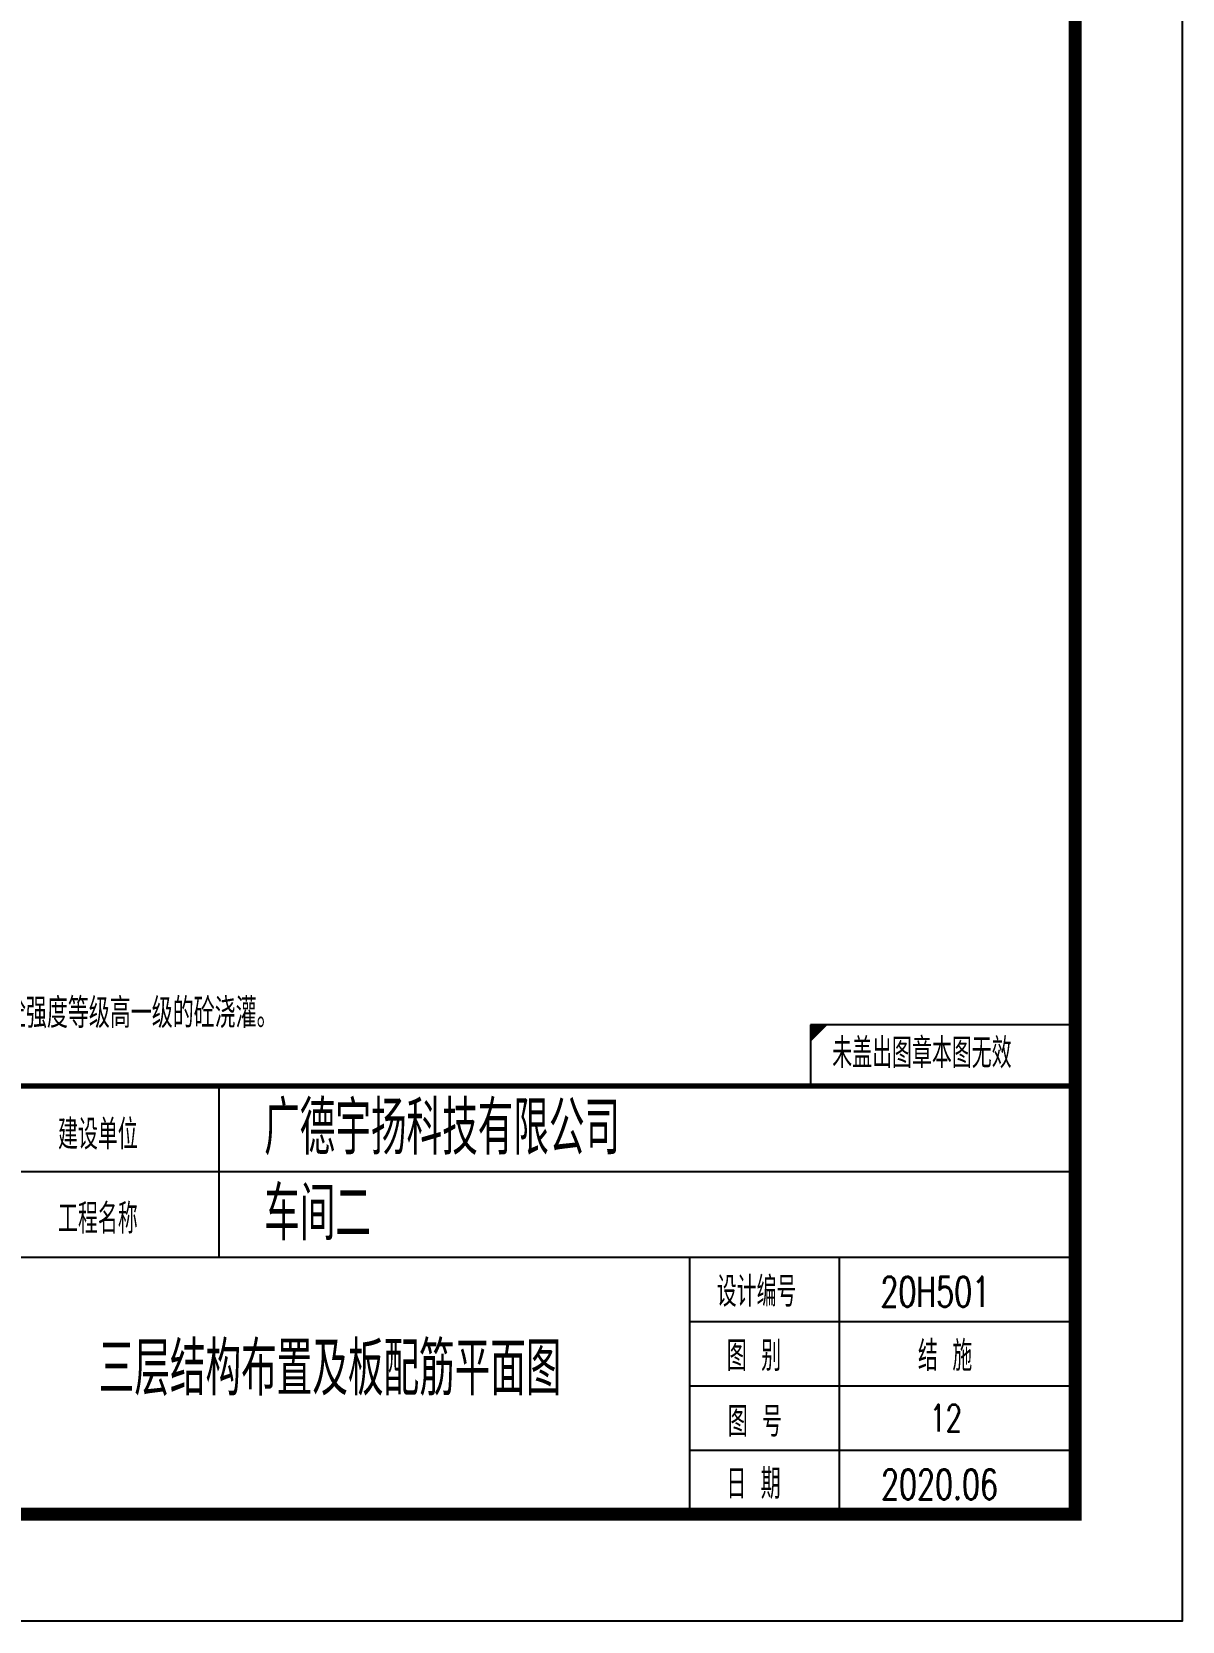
# Model space of a CAD drawing. Extents: x -2331248 to -1198620, y -977263 to -545844.
# Drawn here: x -1607501 to -1594066, y -765858 to -747296 of the extents above; entities that cross this region are included whole.
import ezdxf
from ezdxf.enums import TextEntityAlignment as Align

# ---------------------------------------------------------------- set-up
doc = ezdxf.new("R2010")
doc.units = 0
doc.header["$LTSCALE"] = 1000
doc.header["$MEASUREMENT"] = 0
doc.layers.get('0').update_dxf_attribs({"linetype": 'CONTINUOUS'})
for name, color, linetype in [('PUB_TITLE', 4, 'CONTINUOUS'), ('ROOM', 7, 'CONTINUOUS'), ('t图框', 222, 'CONTINUOUS'), ('中文', 7, 'CONTINUOUS'), ('文字', 7, 'CONTINUOUS')]:
    doc.layers.add(name, color=color, linetype=linetype)
doc.styles.add('HZ', font='tssdeng.shx', dxfattribs={"width": 0.8, "bigfont": 'tssdchn.shx'})
doc.styles.add('TSSD_REIN', font='Tssdeng.shx', dxfattribs={"width": 0.7, "bigfont": 'hztxt.shx'})
doc.styles.add('房间名称', font='SIMPLEX', dxfattribs={"width": 0.7, "bigfont": '0HZTXT'})

# ---------------------------------------------------------------- blocks, each defined once
blk = doc.blocks.new('ASDDA')
blk.add_line((-273366, 3061618), (-273366, 3065618))
at = {"layer": 't图框'}
for p, q in [((-273366, 3066190), (-275839, 3066190)), ((-275839, 3066190), (-275839, 3065618)), ((-275839, 3066040), (-275690, 3066190)), ((-273366, 3066190), (-273366, 3061618)), ((-273366, 3065618), (-295866, 3065618)), ((-281366, 3065618), (-281366, 3064018)), ((-273366, 3064818), (-283366, 3064818)), ((-273366, 3064018), (-295866, 3064018)), ((-276966, 3061618), (-276966, 3064018)), ((-275566, 3061618), (-275566, 3064018)), ((-276966, 3063418), (-273366, 3063418)), ((-276966, 3062818), (-273366, 3062818)), ((-276966, 3062218), (-273366, 3062218)), ((-315866, 3061618), (-273366, 3061618))]:
    blk.add_line(p, q, dxfattribs=at)
at = {"layer": 't图框', "const_width": 50}
blk.add_lwpolyline([(-295866, 3061618), (-295866, 3065618), (-273366, 3065618)], dxfattribs=at)
at = {"layer": 't图框'}
blk.add_solid([(-275839, 3066040), (-275690, 3066190), (-275839, 3066040), (-275839, 3066190)], dxfattribs=at)
at = {"style": '房间名称', "width": 0.7}
for s, p in [('未盖出图章本图无效', (-275635, 3065786)), ('建设单位', (-282868, 3065026)), ('工程名称', (-282868, 3064239)), ('设计编号', (-276714, 3063557)), ('20H501', (-275185, 3063557)), ('图 别', (-276620, 3062957)), ('结 施', (-274834, 3062957)), ('图 号', (-276611, 3062343)), ('日 期', (-276624, 3061762)), ('2020.06', (-275179, 3061757))]:
    blk.add_text(s, height=280, dxfattribs=at).set_placement(p)
at = {"layer": 'ROOM', "style": 'HZ', "width": 0.7}
for s, p in [('广德宇扬科技有限公司', (-280942, 3064977)), ('车间二', (-280942, 3064177))]:
    blk.add_text(s, height=500, dxfattribs=at).set_placement(p)

msp = doc.modelspace()

# ---------------------------------------------------------------- linework, layer by layer
at = {"layer": 'PUB_TITLE'}
msp.add_lwpolyline([(-1699191, -765858.1), (-1699191, -691608.1), (-1594066, -691608.1), (-1594066, -765858.1)], close=True, dxfattribs=at)
at = {"layer": 'PUB_TITLE', "const_width": 150}
msp.add_lwpolyline([(-1696066, -692858.1), (-1595316, -692858.1), (-1595316, -764608.1), (-1696066, -764608.1)], close=True, dxfattribs=at)

# ---------------------------------------------------------------- block references
at = {"lineweight": -3, "xscale": 1.250016957928892, "yscale": 1.250016958278138, "zscale": 1.250016957604765}
msp.add_blockref('ASDDA', (-1253604.4, -4591683), dxfattribs=at)

# ---------------------------------------------------------------- texts
at = {"layer": 'ROOM', "style": 'HZ', "width": 0.7}
msp.add_text('三层结构布置及板配筋平面图', height=625.003, dxfattribs=at).set_placement((-1606718.5, -763221.3))
at = {"layer": '中文', "style": 'TSSD_REIN', "width": 0.7}
msp.add_text('带         符号的为施工后浇带 ,施工后浇带必须在砼浇注后二个月方可封没。用比设计砼强度等级高一级的砼浇灌。', height=350, dxfattribs=at).set_placement((-1617711.5, -758930.2))
at = {"layer": '文字', "style": '房间名称', "width": 0.7}
msp.add_text('12', height=314.95, dxfattribs=at).set_placement((-1596827.7, -763486.4), align=Align.MIDDLE)

doc.saveas('drawing.dxf')
